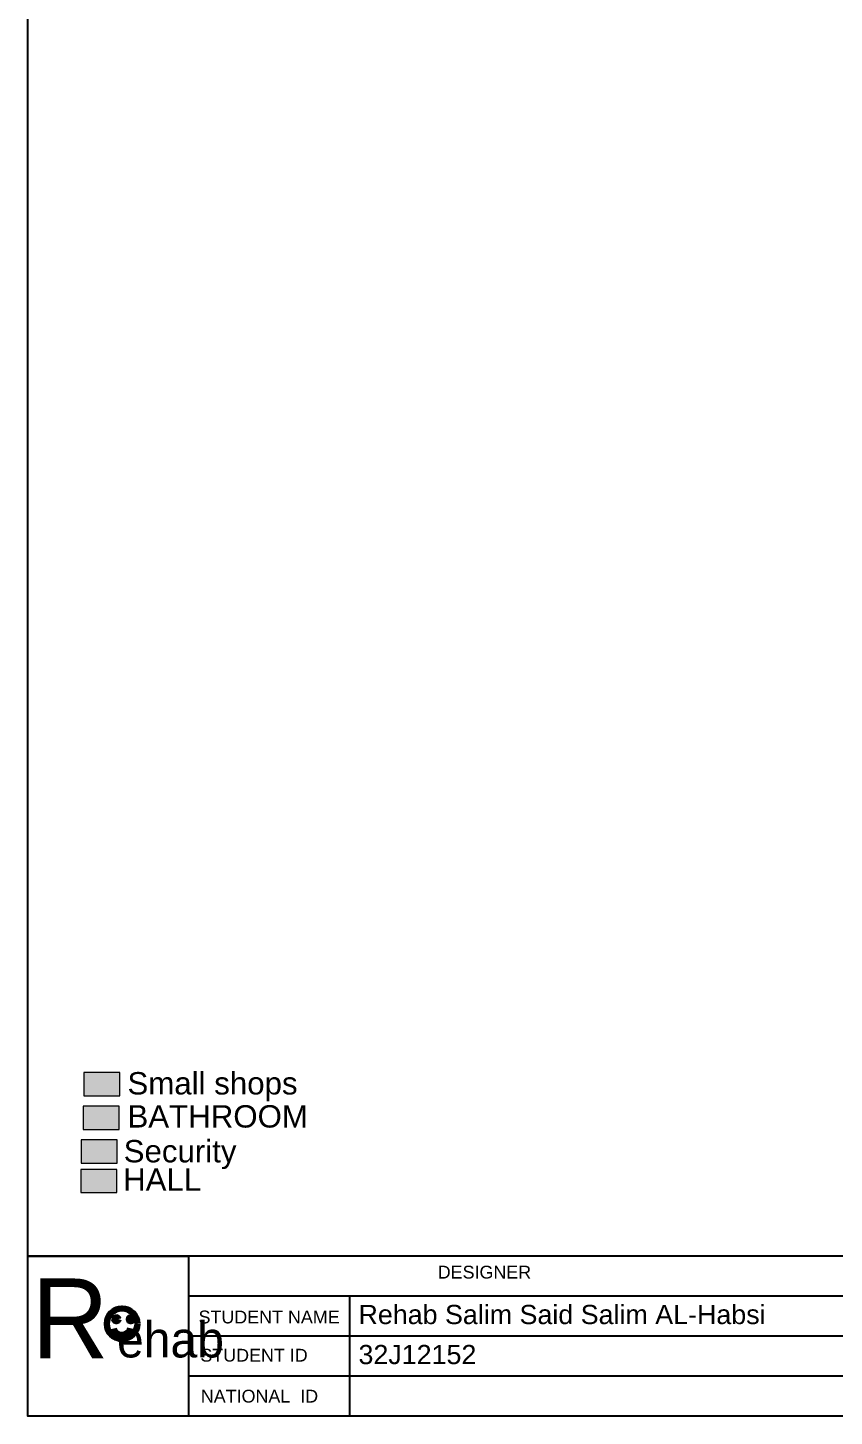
# Model space of a CAD drawing. Header units: inches. Extents: x 17 to 458, y 103 to 566.
# Drawn here: x 303.1 to 335.5, y 103.3 to 159.2 of the extents above; entities that cross this region are included whole.
import ezdxf

# ---------------------------------------------------------------- set-up
doc = ezdxf.new("R2010")
doc.units = ezdxf.units.IN
doc.header["$MEASUREMENT"] = 0
doc.linetypes.add('ACAD_ISO02W100', pattern=[15, 12, -3])
doc.styles.get("Standard").update_dxf_attribs({"font": 'arial.ttf'})

msp = doc.modelspace()

# ---------------------------------------------------------------- hatches: boundary and pattern name
at = {"linetype": 'ACAD_ISO02W100', "lineweight": 0, "true_color": 0x642165}
h = msp.add_hatch(color=219, dxfattribs=at)
h.dxf.hatch_style = 1
h.paths.add_polyline_path([(306.76145, 117.13069), (305.31472, 117.13069), (305.31472, 116.19619), (306.76145, 116.19619)])
at = {"linetype": 'ACAD_ISO02W100', "lineweight": 0, "true_color": 0xf8d731}
h = msp.add_hatch(color=40, dxfattribs=at)
h.dxf.hatch_style = 1
h.paths.add_polyline_path([(306.74238, 115.77849), (305.29566, 115.77849), (305.29566, 114.84399), (306.74238, 114.84399)])
at = {"linetype": 'ACAD_ISO02W100', "lineweight": 0, "true_color": 0x58ba48}
h = msp.add_hatch(color=85, dxfattribs=at)
h.dxf.hatch_style = 1
h.paths.add_polyline_path([(306.66101, 114.42047), (305.21429, 114.42047), (305.21429, 113.48597), (306.66101, 113.48597)])
at = {"linetype": 'ACAD_ISO02W100', "lineweight": 0, "true_color": 0x293189}
h = msp.add_hatch(color=177, dxfattribs=at)
h.dxf.hatch_style = 1
h.paths.add_polyline_path([(306.64698, 113.23621), (305.20026, 113.23621), (305.20026, 112.30171), (306.64698, 112.30171)])
at = {"lineweight": 100, "true_color": 0x000000}
h = msp.add_hatch(color=18, dxfattribs=at)
h.dxf.hatch_style = 1
h.paths.add_polyline_path([(306.54072, 107.20702, 1), (306.70476, 107.20702, 1)])
h.paths.add_polyline_path([(307.28593, 107.20702, 1), (307.12189, 107.20702, 1)])

# ---------------------------------------------------------------- linework, layer by layer
at = {"color": 240, "true_color": 0xed1f24}
for p, q in [((303.05907, 103.30611), (303.05907, 203.80105)), ((303.05907, 103.30611), (303.05907, 203.80105)), ((458.09613, 109.74809), (303.05907, 109.74809)), ((458.09613, 108.13759), (309.53281, 108.13759)), ((316.00656, 108.13759), (316.00656, 103.30611)), ((347.11907, 106.5271), (309.53281, 106.5271)), ((347.11907, 104.9166), (309.53281, 104.9166)), ((458.09613, 103.30611), (303.05907, 103.30611)), ((458.09613, 103.30611), (303.05907, 103.30611))]:
    msp.add_line(p, q, dxfattribs=at)
at = {"linetype": 'ACAD_ISO02W100', "lineweight": 0}
for points in [[(306.76145, 117.13069), (305.31472, 117.13069), (305.31472, 116.19619), (306.76145, 116.19619)], [(306.74238, 115.77849), (305.29566, 115.77849), (305.29566, 114.84399), (306.74238, 114.84399)], [(306.66101, 114.42047), (305.21429, 114.42047), (305.21429, 113.48597), (306.66101, 113.48597)], [(306.64698, 113.23621), (305.20026, 113.23621), (305.20026, 112.30171), (306.64698, 112.30171)]]:
    msp.add_lwpolyline(points, close=True, dxfattribs=at)
at = {"color": 240, "true_color": 0xed1f24}
msp.add_lwpolyline([(303.05907, 109.74809), (309.53281, 109.74809), (309.53281, 103.30611), (303.05907, 103.30611)], close=True, dxfattribs=at)
at = {"color": 18, "lineweight": 100, "true_color": 0x000000}
for centre, radius in [((306.85301, 107.02576), 0.61719), ((306.62274, 107.20702), 0.08202), ((307.20391, 107.20702), 0.08202)]:
    msp.add_circle(centre, radius, dxfattribs=at)
msp.add_arc((306.85179, 106.92486), 0.3441, 194.095778, 346.863528, dxfattribs=at)

# ---------------------------------------------------------------- texts
at = {"color": 18, "true_color": 0x000000}
for s, height, p in [('DESIGNER', 0.515359, (319.55944, 108.8453)), ('STUDENT NAME', 0.5153587, (309.93254, 107.04004)), ('STUDENT ID', 0.515359, (310.00645, 105.50341)), ('NATIONAL  ID', 0.5153587, (310.02493, 103.85598))]:
    msp.add_text(s, height=height, dxfattribs=at).set_placement(p)
at = {"color": 3}
for s, p in [('Rehab Salim Said Salim AL-Habsi', (316.36962, 107.01201)), ('32J12152', (316.36962, 105.40152))]:
    msp.add_text(s, height=0.773038, dxfattribs=at).set_placement(p)
at = {"lineweight": 0, "attachment_point": 1}
for s, width, insert, char_height in [('Small shops', 12, (307.07087, 117.15001), 0.9), ('BATHROOM', 12, (307.07087, 115.82009), 0.9), ('Security', 12, (306.91929, 114.41831), 0.9), ('HALL', 12, (306.89629, 113.27784), 0.9), ('{\\fBlackadder ITC|b0|i0|c0|p82;ehab}', 2.1558242, (306.65068, 107.11828), 1.4471532)]:
    msp.add_mtext_dynamic_manual_height_columns(s, width=width, gutter_width=1, heights=[0], dxfattribs=dict(at, insert=insert, char_height=char_height))
at = {"color": 5, "lineweight": 0, "insert": (303.21078, 108.84748), "char_height": 3.2103233, "attachment_point": 1}
msp.add_mtext_dynamic_manual_height_columns('{\\fBlackadder ITC|b0|i0|c0|p82;R}', width=2.1558242, gutter_width=1, heights=[0], dxfattribs=at)

doc.saveas('drawing.dxf')
